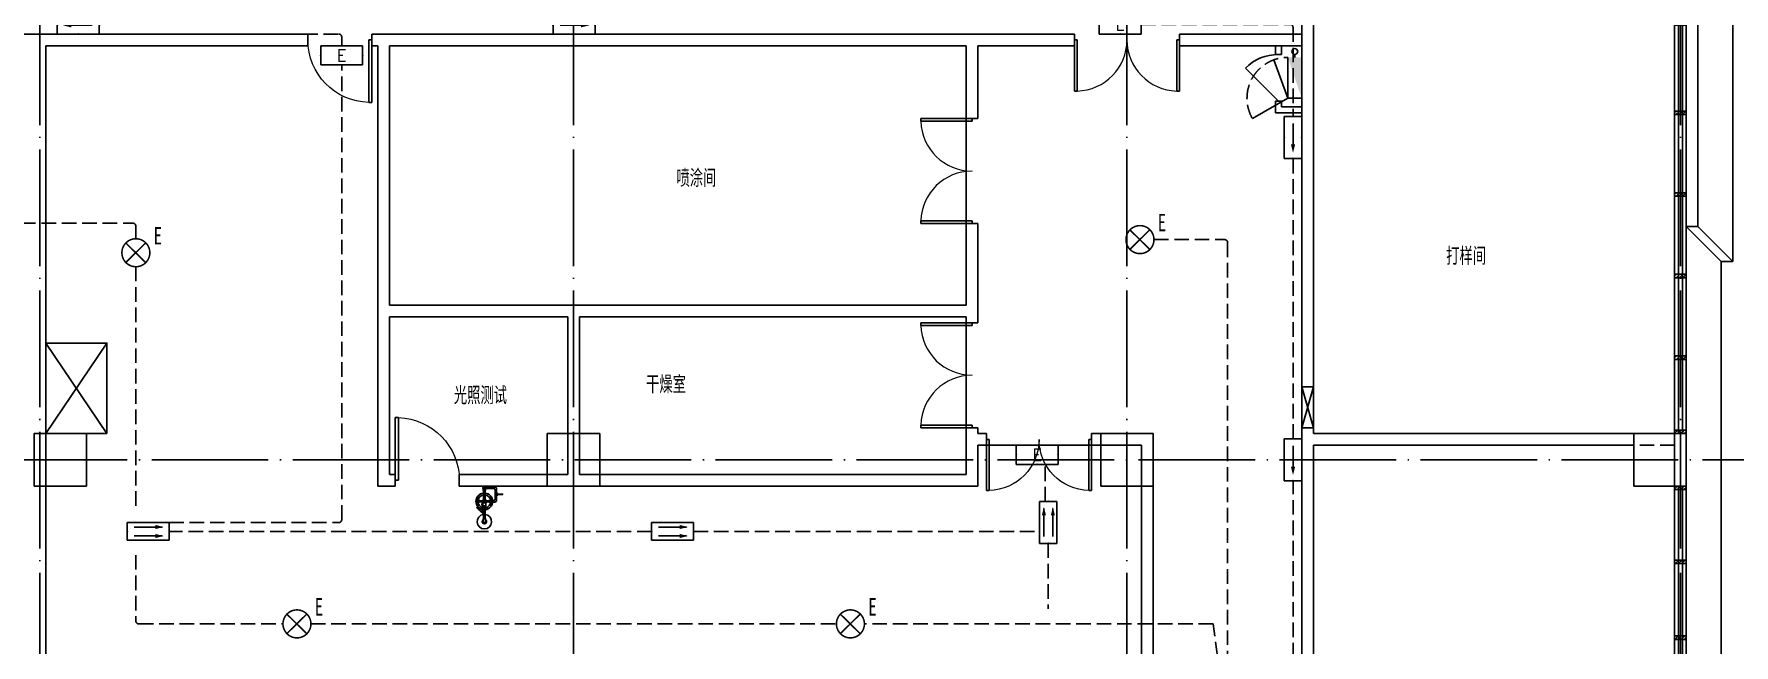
# Model space of a CAD drawing. Extents: x -621157 to 1764546, y -106808 to 741893.
# Drawn here: x 40121 to 69300, y 16825 to 27300 of the extents above; entities that cross this region are included whole.
import ezdxf
from ezdxf.enums import TextEntityAlignment as Align

# ---------------------------------------------------------------- set-up
doc = ezdxf.new("R2010")
doc.units = 0
doc.header["$LTSCALE"] = 1000
doc.header["$MEASUREMENT"] = 0
for name, pattern in [('DASH', [0.35, 0.25, -0.1]), ('XREF-A-101-平面图_t3$0$DASH', [0.35, 0.25, -0.1]), ('XREF-A-101-平面图_t3$0$DOTE', [2.42, 2, -0.2, 0.02, -0.2])]:
    doc.linetypes.add(name, pattern=pattern)
for name, color, linetype in [('0-底图', 7, 'Continuous'), ('E-EQUIP-LGT', 3, 'Continuous'), ('EQUIP-照明', 3, 'Continuous'), ('TEL_TEXT', 7, 'Continuous'), ('WIRE-应急', 4, 'DASH'), ('WIRE-照明', 4, 'Continuous'), ('XREF-A-101-平面图_t3$0$1212121', 8, 'Continuous'), ('XREF-A-101-平面图_t3$0$A-COLUMN', 8, 'Continuous'), ('XREF-A-101-平面图_t3$0$A-DOTE', 8, 'Continuous'), ('XREF-A-101-平面图_t3$0$A-ROOM-CH', 8, 'Continuous'), ('XREF-A-101-平面图_t3$0$A-SEE', 8, 'Continuous'), ('XREF-A-101-平面图_t3$0$A-WALL', 8, 'Continuous'), ('XREF-A-101-平面图_t3$0$A-WALL-FILL', 8, 'Continuous'), ('XREF-A-101-平面图_t3$0$A-WINDOW', 8, 'Continuous'), ('XREF-A-101-平面图_t3$0$GROUND', 8, 'Continuous'), ('XREF-A-101-平面图_t3$0$I-WALL-GYPSUM', 8, 'Continuous'), ('XREF-A-101-平面图_t3$0$M-HOLE', 8, 'Continuous'), ('XREF-A-101-平面图_t3$0$P-EQUIPMENT', 8, 'Continuous'), ('XREF-A-101-平面图_t3$0$家具-实验室家具', 8, 'Continuous'), ('XREF-A-101-平面图_t3$0$水-尺寸', 8, 'Continuous'), ('设备-照明', 3, 'Continuous')]:
    doc.layers.add(name, color=color, linetype=linetype)
doc.styles.add('_TEL_DIM', font='SIMPLEX', dxfattribs={"width": 0.8, "height": 3.5, "bigfont": 'HZTXT'})
doc.styles.get("Standard").update_dxf_attribs({"font": 'romans.shx', "bigfont": 'HZDXC.SHX'})
doc.styles.add('STYLE1', font='simhei.ttf')
doc.styles.add('XREF-A-101-平面图_t3$0$-HZDXCROMANS', font='ROMANS.shx', dxfattribs={"bigfont": 'HZDXC.shx'})
doc.dimstyles.get("Standard").update_dxf_attribs({"dimscale": 100, "dimtxt": 3.5, "dimasz": 1, "dimexe": 2.5, "dimexo": 3, "dimgap": 1.5, "dimtad": 1, "dimdec": 0, "dimzin": 0, "dimdsep": 46, "dimtxsty": 'Standard', "dimblk": 'ARCHTICK', "dimcen": 0.09, "dimadec": 0, "dimazin": 0, "dimtfac": 1, "dimtdec": 0, "dimtix": 1, "dimtmove": 2, "dimatfit": 3, "dimfxl": 0, "dimtolj": 1, "dimtzin": 0, "dimarcsym": 0})

# ---------------------------------------------------------------- blocks, each defined once
blk = doc.blocks.new('XREF-A-101-平面图_t3$0$轴网')
at = {"layer": 'XREF-A-101-平面图_t3$0$A-DOTE', "linetype": 'XREF-A-101-平面图_t3$0$DOTE'}
for p, q in [((38340, -3300), (38340, 43300)), ((47500, -3300), (47500, 43300)), ((57000, -3300), (57000, 43300)), ((66500, -3300), (66500, 43300)), ((-3300, 20000), (69800, 20000))]:
    blk.add_line(p, q, dxfattribs=at)
blk = doc.blocks.new('XREF-A-101-平面图_t3$0$ROOM')
at = {"layer": 'XREF-A-101-平面图_t3$0$A-ROOM-CH', "style": 'XREF-A-101-平面图_t3$0$-HZDXCROMANS', "width": 0.6}
for tag, p in [('中文房间名称', (0, -1000)), ('英文房间名称', (0, -1500))]:
    blk.add_attdef(tag, text='', height=300, dxfattribs=at).set_placement(p, align=Align.CENTER)
blk = doc.blocks.new('XREF-A-101-平面图_t3$0$柱网1F')
at = {"layer": 'XREF-A-101-平面图_t3$0$A-COLUMN'}
for points in [[(38240, -20450), (39140, -20450), (39140, -19550), (38240, -19550)], [(47050, -20450), (47950, -20450), (47950, -19550), (47050, -19550)], [(56550, -20450), (57450, -20450), (57450, -19550), (56550, -19550)], [(65700, -20450), (66600, -20450), (66600, -19550), (65700, -19550)]]:
    blk.add_lwpolyline(points, close=True, dxfattribs=at)
blk = doc.blocks.new('_ArchTick')
at = {"color": 0, "linetype": 'ByBlock', "const_width": 0.4}
blk.add_lwpolyline([(-0.5, -0.5), (0.5, 0.5)], dxfattribs=at)
blk = doc.blocks.new('*D25423')
at = {"layer": 'Defpoints', "color": 0}
blk.add_point((0, 0), dxfattribs=at)
blk.add_point((0, 0), dxfattribs=at)
blk.add_point((0, 0), dxfattribs=at)
blk.add_point((0, 0), dxfattribs=at)
at = {"layer": 'XREF-A-101-平面图_t3$0$水-尺寸', "color": 0, "linetype": 'ByBlock', "lineweight": -2}
blk.add_line((0, 300), (0, 250), dxfattribs=at)
blk.add_line((0, 300), (0, 250), dxfattribs=at)
blk.add_arc((0, 0), 0, 180, 180, dxfattribs=at)
at = {"layer": 'XREF-A-101-平面图_t3$0$水-尺寸', "color": 0, "linetype": 'ByBlock', "lineweight": -2, "xscale": 100, "yscale": 100, "zscale": 100}
for rotation in [90, 90.00000000000001]:
    blk.add_blockref('_ArchTick', (0, 0), dxfattribs=dict(at, rotation=rotation))
at = {"layer": 'XREF-A-101-平面图_t3$0$水-尺寸', "color": 0, "insert": (0, 0), "char_height": 350, "attachment_point": 5}
blk.add_mtext('\\A1;0%%d', dxfattribs=at)
blk = doc.blocks.new('XREF-A-101-平面图_t3$0$G$C869EB286')
at = {"layer": 'XREF-A-101-平面图_t3$0$A-WINDOW'}
h = blk.add_hatch(dxfattribs=at)
h.set_pattern_fill('ANSI31', color=256, scale=25)
h.set_pattern_definition([(45, (-143.957, -89940), (-28.0633, 28.0633), [])])
h.paths.add_polyline_path([(0, 60), (200, 60), (200, 0), (0, 0)])
blk.add_lwpolyline([(0, 60), (200, 60), (200, 0), (0, 0)], close=True, dxfattribs=at)
blk = doc.blocks.new('XREF-A-101-平面图_t3$0$Shower_plan')
at = {"layer": 'XREF-A-101-平面图_t3$0$1212121'}
for p, q in [((-94, -290), (-90, -290)), ((-20, -112), (-20, -94)), ((-16, -314), (-16, -120)), ((16, -314), (16, -120)), ((20, -112), (20, -94)), ((164, -90), (164, -66)), ((184, -114), (208, -114)), ((184, -274), (208, -274)), ((212, -177), (208, -177)), ((212, -199), (208, -199)), ((215, -184), (220, -184)), ((215, -193), (220, -193)), ((-75, -301), (-18, -302)), ((-75, -315), (-22, -315)), ((-34, -355), (-31, -355)), ((-34, -361), (-31, -361)), ((-16, -607), (-16, -396)), ((16, -607), (16, -396)), ((75, -302), (17, -302)), ((75, -316), (22, -316)), ((94, -327), (90, -327)), ((160, -297), (160, -321))]:
    blk.add_line(p, q, dxfattribs=at)
for points in [[(-111, -308, -0.092425), (-109, -301, -0.095768), (-106, -295, -0.100909), (-101, -292, -0.104872), (-94, -290, -0.001591), (-94, -290, -0.100909)], [(143, -321), (184, -321, 0.414214), (208, -297), (208, -90, 0.414214), (184, -66), (23, -66)], [(143, -297), (160, -297, 0.414214), (184, -273), (184, -114, 0.414214), (160, -90), (23, -90)], [(-16, -530), (-128, -419, -1), (-122, -414)], [(-122, -414), (-53, -483, -1)], [(-93, -325, -0.034962), (-95, -325, -0.104872), (-101, -324, -0.100909), (-106, -320, -0.095768), (-110, -314, -0.092425), (-111, -308, -0.092425)], [(-37, -491), (-54, -491, -1), (-54, -483), (-37, -483)], [(-45, -491), (-16, -519, -1)], [(-37, -349, 0.153738), (-38, -347), (-43, -347, 0.078248), (-44, -349), (-44, -364, 0.153738), (-43, -367), (-38, -367, 0.153738), (-37, -364)], [(-23, -388), (-23, -395, 0.154019), (-19, -396), (19, -396, 0.154019), (23, -395), (23, -388)], [(92, -292, -0.034962), (94, -292, -0.104872), (100, -293, -0.100909), (106, -297, -0.095768), (109, -303, -0.092425), (110, -310, -0.092425)], [(110, -310, -0.092425), (109, -316, -0.095768), (105, -322, -0.100909), (100, -326, -0.104872), (94, -327, -0.001591), (94, -327, -0.100909)]]:
    blk.add_lwpolyline(points, format="xyb", dxfattribs=at)
for points in [[(-106, -308, -0.092425), (-105, -301, -0.095768), (-102, -295, -0.100909), (-96, -292, -0.104872), (-90, -290, -0.104872), (-84, -292, -0.100909), (-79, -296, -0.095768), (-75, -301, -0.092425), (-74, -308, -0.092425), (-75, -315, -0.095768), (-79, -320, -0.100909), (-84, -324, -0.104872), (-90, -325, -0.104872), (-97, -324, -0.100909), (-102, -320, -0.095768), (-105, -314, -0.092425)], [(221, -201), (229, -201, 0.414214), (231, -199), (231, -194, -0.414214), (232, -193), (313, -193, 0.414214), (313, -192), (313, -185, 0.414214), (313, -184), (232, -184, -0.414214), (231, -183), (231, -177, 0.414214), (229, -176), (221, -176, 0.414214), (220, -177), (220, -199, 0.414214)], [(106, -310, -0.092425), (105, -316, -0.095768), (101, -322, -0.100909), (96, -326, -0.104872), (90, -327, -0.104872), (84, -325, -0.100909), (78, -322, -0.095768), (75, -316, -0.092425), (74, -309, -0.092425), (75, -303, -0.095768), (78, -297, -0.100909), (84, -293, -0.104872), (90, -292, -0.104872), (96, -293, -0.100909), (101, -297, -0.095768), (105, -303, -0.092425)], [(-20, -657), (-20, -607), (20, -607), (20, -657, -1)]]:
    blk.add_lwpolyline(points, format="xyb", close=True, dxfattribs=at)
for points in [[(-22, -120), (-22, -112), (22, -112), (22, -120)], [(-37, -500), (-34, -500), (-34, -346), (-37, -346)], [(24, -388), (-24, -388), (-24, -338), (-22, -336), (22, -336), (24, -338)]]:
    blk.add_lwpolyline(points, close=True, dxfattribs=at)
for points in [[(212, -177), (214, -177), (215, -179), (215, -198), (214, -199)], [(212, -199), (214, -199), (215, -198), (215, -179), (214, -177)], [(-34, -491), (-28, -491), (-28, -483), (-34, -483)], [(-24, -371), (-31, -371), (-31, -346), (-24, -346)], [(-22, -336), (-22, -314), (22, -314), (22, -336)], [(-31, -657), (-20, -637)], [(20, -637), (31, -657), (16, -684), (-16, -684), (-31, -657)]]:
    blk.add_lwpolyline(points, dxfattribs=at)
for centre, radius in [((0, -78), 26.3), ((0, -78), 16.4), ((-60, -481), 3.91)]:
    blk.add_circle(centre, radius, dxfattribs=at)
for centre, radius, start, end in [((0, -309), 144, 96.5663, 263.4343), ((0, -309), 139, 96.804, 263.1966), ((0, -309), 111, 98.3801, 261.6205), ((0, -309), 36, 116.7475, 168.6934), ((0, -309), 144, 276.5663, 83.4343), ((0, -309), 139, 276.804, 83.1966), ((0, -309), 111, 278.6256, 81.375), ((0, -309), 36, 10.3072, 62.4104), ((0, -657), 125, 97.5816, 82.419), ((0, -309), 36, 190.3072, 231.764), ((0, -309), 18.8, 149.7809, 195.9711), ((0, -309), 18.8, 344.0295, 27.2237), ((0, -309), 36, 308.7702, 348.6934), ((0, -657), 37.5, 121.3804, 58.6121)]:
    blk.add_arc(centre, radius, start, end, dxfattribs=at)
blk = doc.blocks.new('XREF-A-101-平面图_t3$0$G$C45C07046')
at = {"layer": 'XREF-A-101-平面图_t3$0$家具-实验室家具', "color": 252, "rotation": 1.293952563271051e-08}
blk.add_blockref('XREF-A-101-平面图_t3$0$Shower_plan', (145970, 19596), dxfattribs=at)
blk = doc.blocks.new('XREF-A-101-平面图_t3$0$G$CBCE2A1B7')
at = {"layer": 'XREF-A-101-平面图_t3$0$A-SEE'}
blk.add_lwpolyline([(39490, 20450), (38440, 20450), (38440, 22000), (39490, 22000)], close=True, dxfattribs=at)
for points in [[(39490, 22000), (38440, 20450)], [(38440, 22000), (39490, 20450)]]:
    blk.add_lwpolyline(points, dxfattribs=at)
blk = doc.blocks.new('XREF-A-101-平面图_t3$0$WINDOW2DLIB$SYSLIB$00000001')
at = {"color": 0}
for points in [[(-0.5, 0.5), (-0.5, -0.5)], [(-0.5, 0.5), (0.5, 0.5)], [(0.5, -0.5), (0.5, 0.5)], [(0.5, 0.1667), (-0.5, 0.1667)], [(0.5, -0.1667), (-0.5, -0.1667)], [(-0.5, -0.5), (0.5, -0.5)]]:
    blk.add_lwpolyline(points, dxfattribs=at)
blk = doc.blocks.new('XREF-A-101-平面图_t3$0$DOOR2DLIB$SYSLIB$00000107')
at = {"color": 0}
for p, q in [((0.45, 0.975), (0.5, 0.975)), ((0.45, 0), (0.45, 0.975)), ((0.5, 0), (0.5, 0.975)), ((0.5, 0), (0.45, 0))]:
    blk.add_line(p, q, dxfattribs=at)
at = {"color": 0, "lineweight": 13}
blk.add_arc((0.475, 0), 0.975, 91.4693, 180, dxfattribs=at)
blk = doc.blocks.new('XREF-A-101-平面图_t3$0$DOOR2DLIB$SYSLIB$00000108')
at = {"color": 0}
for p, q in [((-0.5, 0), (-0.5, 0.4875)), ((-0.475, 0.4875), (-0.5, 0.4875)), ((-0.475, 0), (-0.475, 0.4875)), ((0.475, 0), (0.475, 0.4875)), ((0.475, 0.4875), (0.5, 0.4875)), ((0.5, 0), (0.5, 0.4875)), ((-0.5, 0), (-0.475, 0)), ((0.5, 0), (0.475, 0))]:
    blk.add_line(p, q, dxfattribs=at)
at = {"color": 0, "lineweight": 13}
for centre, start, end in [((-0.4875, 0), 0, 88.53072), ((0.4875, 0), 91.46928, 180)]:
    blk.add_arc(centre, 0.4875, start, end, dxfattribs=at)
blk = doc.blocks.new('XREF-A-101-平面图_t3$0$DOOR2DLIB$SYSLIB$00000101')
at = {"color": 0}
blk.add_line((0.5, 0), (-0.207, 0.707), dxfattribs=at)
blk.add_arc((0.5, 0), 1, 135, 180, dxfattribs=at)
blk = doc.blocks.new('HC002633132082')
at = {"layer": 'EQUIP-照明', "color": 0, "linetype": 'Continuous', "const_width": 0.267}
blk.add_lwpolyline([(-2.37, 0, 1), (2.43, 0, 1)], format="xyb", close=True, dxfattribs=at)
for points in [[(-1.7, 1.67), (1.7, -1.67)], [(-1.7, -1.67), (-1.7, -1.67), (1.7, 1.67)]]:
    blk.add_lwpolyline(points, dxfattribs=at)
at = {"layer": 'EQUIP-照明', "color": 0}
blk.add_point((0, 0), dxfattribs=at)
at = {"color": 0, "width": 0.7}
blk.add_attdef('PSFHATT', (4.48, -2.4), '', height=0.025, dxfattribs=at)
at = {"layer": 'EQUIP-照明', "color": 0, "style": 'STYLE1', "width": 0.7}
blk.add_text('E', height=3, dxfattribs=at).set_placement((3.81, 1.42), align=Align.CENTER)
at = {"layer": 'EQUIP-照明', "color": 0, "style": '_TEL_DIM', "flags": 1}
blk.add_attdef('A', text='', height=0.0001, dxfattribs=at).set_placement((0.03, 0), align=Align.MIDDLE_CENTER)
blk = doc.blocks.new('HC002631130701')
at = {"layer": 'WIRE-照明', "color": 0}
for p, q in [((-3.6, 3), (3.6, 3)), ((-3.6, 0), (-3.6, 3)), ((3.6, 3), (3.6, 0)), ((3.6, 0), (-3.6, 0)), ((-2.4, 1.5), (1.2, 1.5))]:
    blk.add_line(p, q, dxfattribs=at)
for p in [(0, 3), (-3.6, 1.5), (0, 0), (3.6, 1.5)]:
    blk.add_point(p, dxfattribs=at)
blk.add_solid([(1.2, 1.86), (2.64, 1.5), (1.2, 1.14)], dxfattribs=at)
at = {"color": 0, "width": 0.7}
blk.add_attdef('PSFHATT', (3.62, 0), '', height=0.025, dxfattribs=at)
at = {"layer": 'TEL_TEXT', "color": 0, "style": '_TEL_DIM', "flags": 1}
blk.add_attdef('A', text='', height=0.0001, dxfattribs=at).set_placement((0, 3), align=Align.MIDDLE_CENTER)
blk = doc.blocks.new('HC002649110740')
at = {"layer": 'EQUIP-照明', "color": 0}
for p, q in [((3.6, 3.3), (-3.6, 3.3)), ((-3.6, 3.3), (-3.6, 0)), ((3.6, 0), (3.6, 3.3)), ((-3.6, 0), (3.6, 0))]:
    blk.add_line(p, q, dxfattribs=at)
for p in [(0, 3.3), (-3.6, 1.65), (0, 0), (3.6, 1.65)]:
    blk.add_point(p, dxfattribs=at)
at = {"color": 0, "width": 0.7}
blk.add_attdef('PSFHATT', (9.31, 0), '', height=0.025, dxfattribs=at)
at = {"layer": 'EQUIP-照明', "color": 0, "style": '_TEL_DIM'}
blk.add_attdef('$TEXT$', text='', height=2, dxfattribs=at).set_placement((0, 1.65), align=Align.MIDDLE_CENTER)
at = {"layer": 'EQUIP-照明', "color": 0, "style": '_TEL_DIM', "flags": 1}
blk.add_attdef('A', text='', height=0.0001, dxfattribs=at).set_placement((0, 0), align=Align.MIDDLE_CENTER)
blk = doc.blocks.new('HC002651110953')
at = {"layer": 'E-EQUIP-LGT', "color": 0}
for p, q in [((-7.2, 1.5), (-7.2, -1.5)), ((0, 1.5), (-7.2, 1.5)), ((-6, 0.74), (-1.2, 0.74)), ((0, -1.5), (0, 1.5)), ((-7.2, -1.5), (0, -1.5)), ((-6, -0.8), (-1.2, -0.8))]:
    blk.add_line(p, q, dxfattribs=at)
for p in [(-7.2, 0), (0, 0)]:
    blk.add_point(p, dxfattribs=at)
for points in [[(-2.4, 0.38), (-0.96, 0.74), (-2.4, 1.1)], [(-2.4, -1.16), (-0.96, -0.8), (-2.4, -0.44)]]:
    blk.add_solid(points, dxfattribs=at)
at = {"color": 0, "width": 0.7}
blk.add_attdef('PSFHATT', (0.02, -1.5), '', height=0.025, dxfattribs=at)
at = {"layer": 'E-EQUIP-LGT', "color": 0, "style": '_TEL_DIM', "flags": 1}
for tag in ['A', 'REMARK']:
    blk.add_attdef(tag, text='', height=0.0001, dxfattribs=at).set_placement((-3.6, -1.5), align=Align.MIDDLE_CENTER)
blk = doc.blocks.new('XREF-A-101-平面图_t3$0$单出口消火栓新')
for p, q in [((-240, 700), (-846.2, 1050)), ((-479.4, 42.2), (-240, 700)), ((-240, 0), (-240, 700)), ((-240, 700), (0, 700))]:
    blk.add_line(p, q)
at = {"color": 0, "linetype": 'XREF-A-101-平面图_t3$0$DASH'}
blk.add_arc((-240, 700), 700, 150, 270, dxfattribs=at)
blk.add_solid([(-240, 0), (0, 0), (0, 700)])
at = {"layer": 'XREF-A-101-平面图_t3$0$水-尺寸', "linetype": 'ByBlock'}
dim = blk.add_angular_dim_3p(base=(0, 0), center=(0, 0), p1=(0, 0), p2=(0, 0), dimstyle='Standard', dxfattribs=at)
dim.commit()
dim.dimension.update_dxf_attribs({"geometry": '*D25423', "text_midpoint": (0, 0)})
blk = doc.blocks.new('*U25256')
at = {"layer": 'XREF-A-101-平面图_t3$0$P-EQUIPMENT', "color": 10}
blk.add_line((0, 120), (50, 120), dxfattribs=at)
at = {"layer": 'XREF-A-101-平面图_t3$0$P-EQUIPMENT'}
blk.add_circle((100, 120), 50, dxfattribs=at)
at = {"layer": 'XREF-A-101-平面图_t3$0$P-EQUIPMENT', "xscale": -1, "rotation": 90}
blk.add_blockref('XREF-A-101-平面图_t3$0$单出口消火栓新', (0, 0), dxfattribs=at)
blk = doc.blocks.new('XREF-A-101-平面图_t3$0$G$C156FCA62')
at = {"layer": 'XREF-A-101-平面图_t3$0$P-EQUIPMENT', "rotation": 90.00000000000001}
blk.add_blockref('*U25256', (60000, 26900), dxfattribs=at)
blk = doc.blocks.new('*U25374')
at = {"layer": 'XREF-A-101-平面图_t3$0$P-EQUIPMENT', "color": 10}
blk.add_line((0, 120), (50, 120), dxfattribs=at)
at = {"layer": 'XREF-A-101-平面图_t3$0$P-EQUIPMENT'}
blk.add_circle((100, 120), 50, dxfattribs=at)
at = {"layer": 'XREF-A-101-平面图_t3$0$P-EQUIPMENT', "xscale": -1, "rotation": 90}
blk.add_blockref('XREF-A-101-平面图_t3$0$单出口消火栓新', (0, 0), dxfattribs=at)
blk = doc.blocks.new('XREF-A-101-平面图_t3$0$G$C646F86AA')
at = {"layer": 'XREF-A-101-平面图_t3$0$P-EQUIPMENT', "rotation": 90.00000000000001}
blk.add_blockref('*U25374', (60000, 26900), dxfattribs=at)
blk = doc.blocks.new('XREF-A-101-平面图_t3')
at = {"layer": 'XREF-A-101-平面图_t3$0$A-SEE', "linetype": 'XREF-A-101-平面图_t3$0$DASH'}
blk.add_lwpolyline([(260200, 12250), (266400, 12250), (266400, 20250), (260200, 20250)], close=True, dxfattribs=at)
at = {"layer": 'XREF-A-101-平面图_t3$0$A-WALL'}
for p, q in [((260000, 27200), (260000, 27650)), ((260200, 27200), (260200, 27450)), ((234650, 27300), (238340, 27300)), ((238340, 27300), (242940, 27300)), ((244040, 27300), (244240, 27300)), ((244240, 27300), (254340, 27300)), ((254340, 27300), (256100, 27300)), ((257900, 27300), (260000, 27300)), ((260000, 20350), (260000, 27200)), ((260200, 20450), (260200, 27200)), ((238440, 23950), (238440, 27100)), ((238440, 27100), (242940, 27100)), ((244040, 27100), (244140, 27100)), ((244140, 22550), (244140, 27100)), ((244340, 22650), (244340, 27100)), ((244340, 27100), (254240, 27100)), ((254240, 27100), (254240, 25850)), ((254440, 27100), (256100, 27100)), ((254440, 27100), (254440, 25850)), ((257900, 27100), (260000, 27100)), ((238440, 14700), (238440, 23950)), ((254240, 24050), (254240, 22650)), ((254440, 24050), (254440, 22550)), ((244140, 19550), (244140, 22550)), ((244340, 22650), (247500, 22650)), ((247500, 22650), (254240, 22650)), ((254440, 22550), (254440, 22350)), ((244340, 19750), (244340, 22450)), ((244340, 22450), (247400, 22450)), ((247400, 19750), (247400, 22450)), ((247600, 22450), (254240, 22450)), ((247600, 19750), (247600, 22450)), ((254240, 22450), (254240, 22350)), ((254240, 20550), (254240, 20350)), ((254440, 20550), (254440, 20450)), ((254440, 20450), (254590, 20450)), ((256390, 20450), (257450, 20450)), ((257450, 20450), (257450, 9550)), ((265700, 20450), (260200, 20450)), ((265700, 20250), (265700, 20450)), ((254240, 20350), (254240, 19750)), ((254440, 20250), (254590, 20250)), ((254440, 20250), (254440, 19550)), ((256390, 20250), (257250, 20250)), ((257250, 20250), (257250, 9750)), ((260000, 12150), (260000, 20350)), ((265700, 20250), (260200, 20250)), ((260200, 12250), (260200, 20250)), ((244340, 19750), (244440, 19750)), ((245540, 19750), (247400, 19750)), ((247600, 19750), (254240, 19750)), ((244140, 19550), (244440, 19550)), ((245540, 19550), (247500, 19550)), ((247500, 19550), (254440, 19550))]:
    blk.add_line(p, q, dxfattribs=at)
for points in [[(242940, 27300), (242940, 27100)], [(244040, 27300), (244040, 27100)], [(256100, 27300), (256100, 27100)], [(257900, 27300), (257900, 27100)], [(254440, 25850), (254240, 25850)], [(254440, 24050), (254240, 24050)], [(254440, 22350), (254240, 22350)], [(254440, 20550), (254240, 20550)], [(254590, 20450), (254590, 20250)], [(256390, 20450), (256390, 20250)], [(244440, 19750), (244440, 19550)], [(245540, 19750), (245540, 19550)]]:
    blk.add_lwpolyline(points, dxfattribs=at)
at = {"layer": 'XREF-A-101-平面图_t3$0$A-WALL-FILL', "color": 171}
for p, q in [((266400, 19550), (266400, 20450)), ((266600, 19550), (266600, 20450))]:
    blk.add_line(p, q, dxfattribs=at)
for points in [[(266400, 20450), (266600, 20450)], [(266400, 19550), (266600, 19550)]]:
    blk.add_lwpolyline(points, dxfattribs=at)
at = {"layer": 'XREF-A-101-平面图_t3$0$A-WINDOW'}
for p, q in [((254240, 25850), (254240, 24050)), ((254240, 22350), (254240, 20550)), ((254590, 20250), (256390, 20250))]:
    blk.add_line(p, q, dxfattribs=at)
at = {"layer": 'XREF-A-101-平面图_t3$0$GROUND'}
for p, q in [((266800, 27600), (266800, 24000)), ((267400, 27600), (267400, 23400)), ((266800, 24000), (266600, 24000)), ((266600, 24000), (266600, 4250)), ((267200, 23400), (266600, 24000)), ((267400, 23400), (266800, 24000)), ((267400, 23400), (267200, 23400)), ((267200, 23400), (267200, 4850))]:
    blk.add_line(p, q, dxfattribs=at)
at = {"layer": 'XREF-A-101-平面图_t3$0$I-WALL-GYPSUM'}
for p, q in [((259550, 26950), (259550, 27100)), ((259550, 27100), (259650, 27100)), ((259650, 26950), (259650, 27100)), ((259550, 25950), (259550, 26150)), ((259650, 26050), (259650, 26150)), ((260000, 26050), (259650, 26050)), ((260000, 25950), (260000, 26050)), ((260000, 25950), (259550, 25950))]:
    blk.add_line(p, q, dxfattribs=at)
for points in [[(259550, 26950), (259650, 26950)], [(259550, 26150), (259650, 26150)]]:
    blk.add_lwpolyline(points, dxfattribs=at)
at = {"layer": 'XREF-A-101-平面图_t3$0$M-HOLE'}
blk.add_lwpolyline([(260200, 20550), (260200, 21250), (260000, 21250), (260000, 20550)], close=True, dxfattribs=at)
for points in [[(260000, 20550), (260200, 21250)], [(260000, 21250), (260200, 20550)]]:
    blk.add_lwpolyline(points, dxfattribs=at)
for name, p in [('XREF-A-101-平面图_t3$0$G$C156FCA62', (200000, 0)), ('XREF-A-101-平面图_t3$0$G$C646F86AA', (200000, 0)), ('XREF-A-101-平面图_t3$0$G$C646F86AA', (200000, 0)), ('XREF-A-101-平面图_t3$0$G$C45C07046', (100000, 0)), ('XREF-A-101-平面图_t3$0$G$CBCE2A1B7', (200000, 0))]:
    blk.add_blockref(name, p)
at = {"layer": 'XREF-A-101-平面图_t3$0$A-COLUMN'}
blk.add_blockref('XREF-A-101-平面图_t3$0$柱网1F', (200000, 40000), dxfattribs=at)
at = {"layer": 'XREF-A-101-平面图_t3$0$A-DOTE'}
blk.add_blockref('XREF-A-101-平面图_t3$0$轴网', (200000, 0), dxfattribs=at)
at = {"layer": 'XREF-A-101-平面图_t3$0$A-ROOM-CH'}
ref = blk.add_blockref('XREF-A-101-平面图_t3$0$ROOM', (249609, 25678), dxfattribs=at)
ref.add_attrib('中文房间名称', '喷涂间', dxfattribs={"height": 300, "style": 'XREF-A-101-平面图_t3$0$-HZDXCROMANS', "width": 0.8}).set_placement((249609, 24678), align=Align.CENTER)
ref = blk.add_blockref('XREF-A-101-平面图_t3$0$ROOM', (262821, 24341), dxfattribs=at)
ref.add_attrib('中文房间名称', '打样间', dxfattribs={"height": 300, "style": 'XREF-A-101-平面图_t3$0$-HZDXCROMANS', "width": 0.8}).set_placement((262821, 23341), align=Align.CENTER)
ref = blk.add_blockref('XREF-A-101-平面图_t3$0$ROOM', (249088, 22140), dxfattribs=at)
ref.add_attrib('中文房间名称', '干燥室', dxfattribs={"height": 300, "style": 'XREF-A-101-平面图_t3$0$-HZDXCROMANS', "width": 0.8}).set_placement((249088, 21140), align=Align.CENTER)
ref = blk.add_blockref('XREF-A-101-平面图_t3$0$ROOM', (245903, 21952), dxfattribs=at)
ref.add_attrib('中文房间名称', '光照测试', dxfattribs={"height": 300, "style": 'XREF-A-101-平面图_t3$0$-HZDXCROMANS', "width": 0.8}).set_placement((245903, 20952), align=Align.CENTER)
at = {"layer": 'XREF-A-101-平面图_t3$0$A-WINDOW'}
for name, p, xscale, yscale, zscale, rotation in [('XREF-A-101-平面图_t3$0$WINDOW2DLIB$SYSLIB$00000001', (266500, 23950), 6999.999999946682, 200, 6999.999999946682, 90), ('XREF-A-101-平面图_t3$0$DOOR2DLIB$SYSLIB$00000101', (259600, 26550), -800, 800, -800, 90), ('XREF-A-101-平面图_t3$0$DOOR2DLIB$SYSLIB$00000108', (254340, 24950), -1800, -1800, -1800, 270.0000000000008), ('XREF-A-101-平面图_t3$0$DOOR2DLIB$SYSLIB$00000108', (254340, 21450), -1800, -1800, -1800, 270.0000000000008), ('XREF-A-101-平面图_t3$0$WINDOW2DLIB$SYSLIB$00000001', (266500, 14950), 9200.000000335625, 200, 9200.000000335625, 90)]:
    blk.add_blockref(name, p, dxfattribs=dict(at, xscale=xscale, yscale=yscale, zscale=zscale, rotation=rotation))
for name, p, xscale, yscale, zscale in [('XREF-A-101-平面图_t3$0$DOOR2DLIB$SYSLIB$00000107', (243490, 27200), 1100, -1100, 1100), ('XREF-A-101-平面图_t3$0$DOOR2DLIB$SYSLIB$00000108', (257000, 27200), -1800, -1800, -1800), ('XREF-A-101-平面图_t3$0$DOOR2DLIB$SYSLIB$00000107', (244990, 19650), -1100, 1100, -1100), ('XREF-A-101-平面图_t3$0$DOOR2DLIB$SYSLIB$00000108', (255490, 20350), 1800, -1800, 1800)]:
    blk.add_blockref(name, p, dxfattribs=dict(at, xscale=xscale, yscale=yscale, zscale=zscale))
at = {"layer": 'XREF-A-101-平面图_t3$0$A-WINDOW', "rotation": 180}
for p in [(266600, 25980), (266600, 24580), (266600, 23180), (266600, 21780), (266600, 20510), (266600, 19550), (266600, 18280), (266600, 16980)]:
    blk.add_blockref('XREF-A-101-平面图_t3$0$G$C869EB286', p, dxfattribs=at)

msp = doc.modelspace()

# ---------------------------------------------------------------- block references
at = {"layer": '0-底图'}
msp.add_blockref('XREF-A-101-平面图_t3', (-198119, 0), dxfattribs=at)

# ---------------------------------------------------------------- next in the draw order: linework, layer by layer
at = {"layer": 'WIRE-应急'}
for points in [[(59125, 27465), (61681, 27465, -0.414214), (61731, 27415), (61731, 25887)], [(41241, 27300), (45352, 27300, -0.414214), (45402, 27250), (45402, 27100)], [(42442, 18923), (45352, 18923, 0.414214), (45402, 18973), (45402, 26770)], [(29049, 24057), (41819, 24057, -0.414214), (41869, 24007), (41869, 23790)], [(59344, 23775), (60559, 23775, -0.414214), (60609, 23725), (60609, 15240), (60361, 17186), (54374, 17186)], [(41869, 18367), (41869, 17236, 0.414214), (41919, 17186), (44394, 17186)]]:
    msp.add_lwpolyline(points, format="xyb", dxfattribs=at)
for points in [[(61731, 20360), (61731, 25167)], [(41869, 23310), (41869, 19183)], [(57479, 19286), (57479, 19920)], [(61731, 11360), (61731, 19640)], [(50722, 18773), (42442, 18773)], [(51442, 18773), (57379, 18773)], [(57529, 18566), (57529, 17442)], [(44874, 17186), (53894, 17186)]]:
    msp.add_lwpolyline(points, dxfattribs=at)

# ---------------------------------------------------------------- next in the draw order: block references
at = {"layer": '设备-照明', "xscale": 100, "yscale": 100, "zscale": 100}
for name, p, rotation in [('HC002631130701', (40881, 27600), 180), ('HC002631130701', (61581, 25527), 270), ('HC002631130701', (61581, 20000), 270), ('HC002651110953', (57529, 19286), 89.99999999999999), ('HC002651110953', (42442, 18773), 359.9999999999999), ('HC002651110953', (51442, 18773), 359.9999999999999)]:
    msp.add_blockref(name, p, dxfattribs=dict(at, rotation=rotation))
for name, p in [('HC002631130701', (49391, 27300)), ('HC002633132082', (41866, 23550)), ('HC002633132082', (59101, 23775)), ('HC002633132082', (44631, 17186)), ('HC002633132082', (54131, 17186))]:
    msp.add_blockref(name, p, dxfattribs=at)
at = {"layer": '设备-照明'}
ref = msp.add_blockref('HC002649110740', (58765, 27300), dxfattribs=dict(at, xscale=100, yscale=100, zscale=100))
ref.add_attrib('$TEXT$', 'E', dxfattribs={"layer": '0', "color": 0, "height": 200, "style": '_TEL_DIM'}).set_placement((58765, 27465), align=Align.MIDDLE_CENTER)
ref = msp.add_blockref('HC002649110740', (45402, 26770), dxfattribs=dict(at, xscale=100, yscale=100, zscale=100))
ref.add_attrib('$TEXT$', 'E', dxfattribs={"layer": '0', "color": 0, "height": 200, "style": '_TEL_DIM'}).set_placement((45402, 26935), align=Align.MIDDLE_CENTER)
ref = msp.add_blockref('HC002649110740', (57339, 19920), dxfattribs=dict(at, xscale=100, yscale=100, zscale=100))
ref.add_attrib('$TEXT$', 'E', dxfattribs={"layer": '0', "color": 0, "height": 200, "style": '_TEL_DIM'}).set_placement((57339, 20085), align=Align.MIDDLE_CENTER)

doc.saveas('drawing.dxf')
